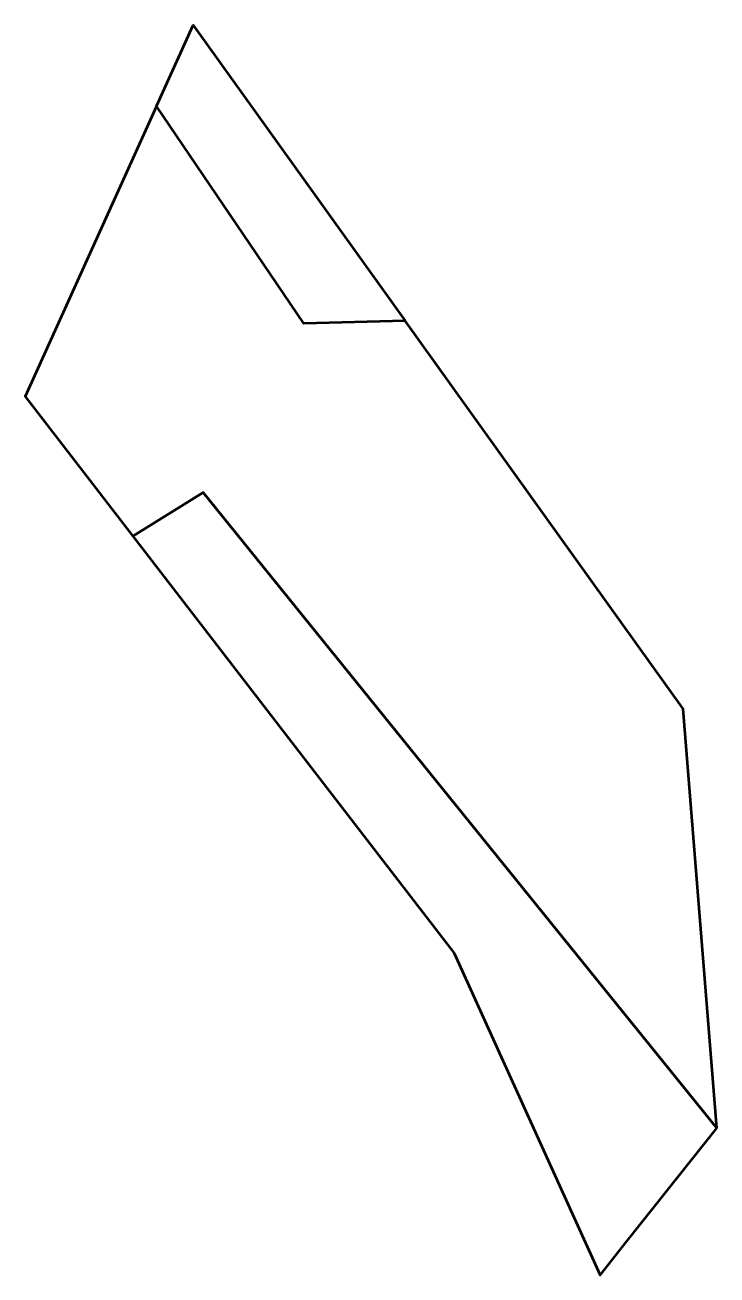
# Model space of a CAD drawing. Header units: metres. Extents: x 807997 to 808062, y 9157436 to 9157552.
import ezdxf

# ---------------------------------------------------------------- set-up
doc = ezdxf.new("R2010")
doc.units = ezdxf.units.M
doc.header["$MEASUREMENT"] = 0
doc.layers.add('2772-21054', color=1, linetype='Continuous')

msp = doc.modelspace()

# ---------------------------------------------------------------- linework, layer by layer
at = {"layer": '2772-21054', "color": 254, "lineweight": 53, "true_color": 0xcccccc}
msp.add_lwpolyline([(808032.6, 9157524.16), (808023.21, 9157523.91), (808009.54, 9157544.08), (808012.94, 9157551.61)], close=True, dxfattribs=at)
at = {"layer": '2772-21054', "color": 3, "lineweight": 53, "true_color": 0x00ff00}
for points in [[(808061.51, 9157449.26), (808058.38, 9157488.16), (808032.6, 9157524.16), (808023.21, 9157523.91), (808009.54, 9157544.08), (807997.36, 9157517.14), (808007.34, 9157504.18), (808013.89, 9157508.24)], [(808061.51, 9157449.26), (808013.89, 9157508.24), (808007.34, 9157504.18), (808037.16, 9157465.48), (808050.68, 9157435.62), (808053.2, 9157438.79)]]:
    msp.add_lwpolyline(points, close=True, dxfattribs=at)

doc.saveas('drawing.dxf')
